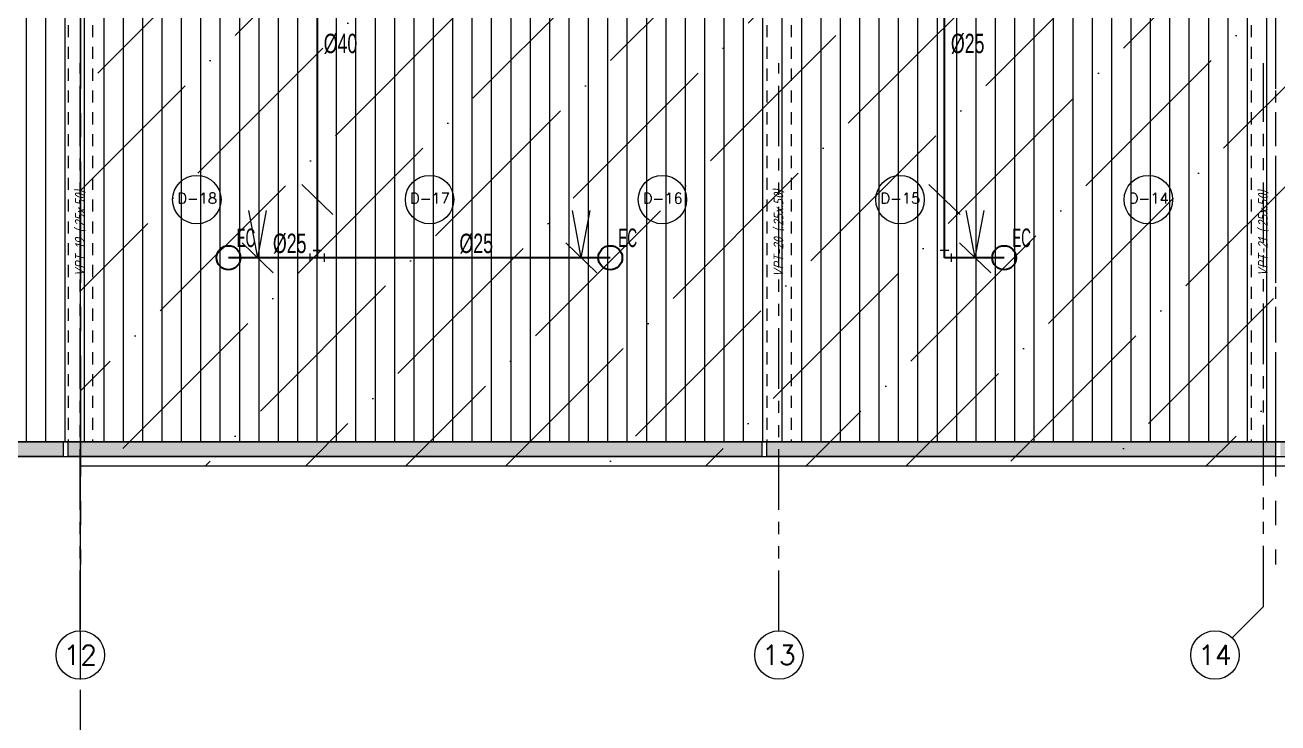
# Model space of a CAD drawing. Header units: millimetres. Extents: x 2085 to 2829, y 1347 to 1643.
# Drawn here: x 2183.02 to 2195.95, y 1440.19 to 1447.39 of the extents above; entities that cross this region are included whole.
import ezdxf
from ezdxf.enums import TextEntityAlignment as Align

# ---------------------------------------------------------------- set-up
doc = ezdxf.new("R2010")
doc.units = ezdxf.units.MM
for name, pattern in [('CENTER', [2, 1.25, -0.25, 0.25, -0.25]), ('DASHED2', [0.375, 0.25, -0.125]), ('HIDDEN', [0.375, 0.25, -0.125]), ('HIDDEN2', [0.1875, 0.125, -0.0625]), ('PHANTOM', [2.5, 1.25, -0.25, 0.25, -0.25, 0.25, -0.25]), ('PHANTOM2', [1.25, 0.625, -0.125, 0.125, -0.125, 0.125, -0.125])]:
    doc.linetypes.add(name, pattern=pattern)
doc.layers.get('0').update_dxf_attribs({"color": 251, "lineweight": 9})
for name, color, linetype, lineweight in [('000 SOS 911 - ACCESORIOS ACI', 3, 'Continuous', 20), ('000 SOS 911 ACCESORIOS', 3, 'Continuous', 20), ('000 SOS 911 ROCIADORES', 5, 'Continuous', 25), ('000 SOS 911 TEXTOS ACI', 7, 'Continuous', 9), ('000 SOS 911 TUBERIA ACI', 3, 'Continuous', 25), ('00_Grupo3S', 7, 'DASHED2', 0), ('A-EJES', 251, 'PHANTOM', 9), ('A-ESTRUCTURA-HATCH', 251, 'Continuous', 13), ('A-ESTRUCTURA-PLACAS', 251, 'Continuous', 13), ('A-ESTRUCTURA-VIGAS', 251, 'HIDDEN2', 13), ('A-HATCH', 251, 'Continuous', 9), ('A-LINEAS', 251, 'Continuous', 9), ('A-MUROS', 251, 'Continuous', 9), ('A-NUMERO ESTAC', 251, 'Continuous', 13), ('A-TEXTO-INDICACIONES', 251, 'Continuous', 13)]:
    doc.layers.add(name, color=color, linetype=linetype, lineweight=lineweight)
doc.layers.add('A-ETAPAS', color=251, linetype='Continuous', lineweight=9, plot=False)
doc.layers.add('A_50_Vigas Chata', color=251, linetype='HIDDEN', lineweight=13, plot=False)
doc.styles.add('APPIA -TEXTOS-GENERALES', font='isocp.shx', dxfattribs={"oblique": 15})
doc.styles.add('PIPE', font='ARIALN.TTF', dxfattribs={"width": 0.8})
doc.styles.add('ROMANS', font='romans.shx', dxfattribs={"width": 0.8})

# ---------------------------------------------------------------- blocks, each defined once
blk = doc.blocks.new('002')
at = {"layer": '000 SOS 911 ROCIADORES'}
blk.add_circle((2884.5061, 1470.1768, 0), 0.0952, dxfattribs=at)
at = {"layer": '000 SOS 911 ROCIADORES', "color": 5, "style": 'PIPE', "width": 0.641273}
blk.add_text('EC', height=0.14693, dxfattribs=at).set_placement((2884.5692, 1470.2615, 0), (2884.7191, 1470.2615, 0), align=Align.FIT)
blk = doc.blocks.new('003')
at = {"layer": '000 SOS 911 ROCIADORES', "xscale": 1.3, "yscale": 1.3, "zscale": 1.3}
blk.add_blockref('002', (-841.839, -416.766, 0), dxfattribs=at)
blk = doc.blocks.new('007')
at = {"layer": '000 SOS 911 - ACCESORIOS ACI'}
for q in [(26830.838, -4054.765, 0), (26831.022, -4054.765, 0)]:
    blk.add_line((26830.93, -4055.252, 0), q, dxfattribs=at)
blk = doc.blocks.new('ACCS.ELBOW.90')
at = {"layer": '000 SOS 911 - ACCESORIOS ACI', "color": 100}
for p, q in [((0.098, 0.168), (-0.098, 0.168)), ((0.168, -0.098), (0.168, 0.098))]:
    blk.add_line(p, q, dxfattribs=at)
at = {"layer": '000 SOS 911 - ACCESORIOS ACI', "color": 9}
for p in [(0, 0.168), (0.168, 0)]:
    blk.add_line(p, (0, 0), dxfattribs=at)
blk = doc.blocks.new('EST P2')
at = {"layer": 'A-ESTRUCTURA-HATCH'}
h = blk.add_hatch(color=256, dxfattribs=at)
h.dxf.hatch_style = 1
h.paths.add_polyline_path([(-19.425, 5.95), (-23.374, 5.95), (-23.374, 5), (-25.49, 5), (-25.49, 4.85), (-23.224, 4.85), (-23.224, 5.75), (-19.575, 5.75), (-19.575, 4.85), (-18.03, 4.85), (-18.03, 5), (-19.425, 5)])
h.paths.add_polyline_path([(-25.54, 5), (-32.4, 5), (-32.4, 4.85), (-25.54, 4.85)])
h.paths.add_polyline_path([(-32.45, 5), (-39.91, 5), (-39.91, 4.85), (-32.45, 4.85)])
h.paths.add_polyline_path([(-39.96, 5), (-44.735, 5), (-44.735, 4.85), (-39.96, 4.85)])
h.paths.add_polyline_path([(-44.785, 5.05), (-45.035, 5.05), (-45.035, 0.15), (-47.24, 0.15), (-47.24, -0.15), (-44.785, -0.15)])
h.paths.add_polyline_path([(-46.99, -0.2), (-47.24, -0.2), (-47.24, -6.1), (-46.99, -6.1)])
h.paths.add_polyline_path([(-46.99, -6.15), (-47.24, -6.15), (-47.24, -11.4), (-46.99, -11.4)])
h.paths.add_polyline_path([(-39.96, -11.15), (-46.94, -11.15), (-46.94, -11.3), (-39.96, -11.3)])
h.paths.add_polyline_path([(-32.45, -11.15), (-39.91, -11.15), (-39.91, -11.3), (-32.45, -11.3)])
h.paths.add_polyline_path([(-25.54, -11.15), (-32.4, -11.15), (-32.4, -11.3), (-25.54, -11.3)])
h.paths.add_polyline_path([(-18.03, -11.15), (-25.49, -11.15), (-25.49, -11.3), (-18.03, -11.3)])
h.paths.add_polyline_path([(-11.12, -11.15), (-17.98, -11.15), (-17.98, -11.3), (-11.12, -11.3)])
h.paths.add_polyline_path([(-3.61, -11.15), (-11.07, -11.15), (-11.07, -11.3), (-3.61, -11.3)])
h.paths.add_polyline_path([(3.6, -11.15), (-3.56, -11.15), (-3.56, -11.3), (3.6, -11.3)])
h.paths.add_polyline_path([(12.2, -11.15), (3.65, -11.15), (3.65, -11.3), (12.2, -11.3)])
h.paths.add_polyline_path([(18.02, -11.15), (12.25, -11.15), (12.25, -11.3), (18.02, -11.3)])
h.paths.add_polyline_path([(23.02, -11.15), (18.07, -11.15), (18.07, -11.3), (23.02, -11.3)])
h.paths.add_polyline_path([(30.23, -11.15), (23.07, -11.15), (23.07, -11.3), (30.23, -11.3)])
h.paths.add_polyline_path([(35.53, -11.15), (30.28, -11.15), (30.28, -11.3), (35.53, -11.3)])
h.paths.add_polyline_path([(43.04, -11.15), (35.58, -11.15), (35.58, -11.3), (43.04, -11.3)])
h.paths.add_polyline_path([(49.95, -11.15), (43.09, -11.15), (43.09, -11.3), (49.95, -11.3)])
h.paths.add_polyline_path([(57.46, -11.15), (50, -11.15), (50, -11.3), (57.46, -11.3)])
h.paths.add_polyline_path([(64.37, -11.15), (57.51, -11.15), (57.51, -11.3), (64.37, -11.3)])
h.paths.add_polyline_path([(71.88, -11.15), (64.42, -11.15), (64.42, -11.3), (71.88, -11.3)])
h.paths.add_polyline_path([(59.801, -0.15), (60.001, -0.15, -0.616916), (65.272, 2.496), (65.272, -0.15), (65.422, -0.15), (65.422, 2.378, -0.221665), (66.601, -0.15), (66.801, -0.15, 0.99999)], flags=0)
h.paths.add_polyline_path([(72.801, -0.15), (73.001, -0.15, 1), (53.601, -0.15), (53.801, -0.15, -1)])
h.paths.add_polyline_path([(53.376, 5), (51.865, 5), (51.865, 4.85), (53.376, 4.85)])
h.paths.add_polyline_path([(51.865, 5), (47.915, 5), (47.915, -0.15), (50.25, -0.15), (50.25, 0), (48.065, 0), (48.065, 2.05), (50.015, 2.05), (50.015, 2.2), (48.065, 2.2), (48.065, 4.85), (51.715, 4.85), (51.715, 1.9), (51.865, 1.9), (51.865, 4.85), (51.865, 4.85)])
h.paths.add_polyline_path([(47.865, 5), (43.09, 5), (43.09, 4.85), (47.865, 4.85)])
h.paths.add_polyline_path([(43.04, 5), (35.58, 5), (35.58, 4.85), (43.04, 4.85)])
h.paths.add_polyline_path([(32.726, 5.95), (28.776, 5.95), (28.776, 5), (23.07, 5), (23.07, 4.85), (28.926, 4.85), (28.926, 5.75), (32.576, 5.75), (32.576, 4.85), (35.53, 4.85), (35.53, 5), (32.726, 5)])
h.paths.add_polyline_path([(23.02, 5), (18.07, 5), (18.07, 4.85), (23.02, 4.85)])
h.paths.add_polyline_path([(18.02, 5), (12.25, 5), (12.25, 4.85), (18.02, 4.85)])
h.paths.add_polyline_path([(12.2, 5), (5.876, 5), (5.876, 4.85), (12.2, 4.85)])
h.paths.add_polyline_path([(3.775, 5), (-3.56, 5), (-3.56, 4.85), (-0.175, 4.85), (-0.175, -0.151), (1.925, -0.151), (1.925, 0), (-0.025, 0), (-0.025, 2.05), (3.775, 2.05), (3.775, 2.2), (-0.025, 2.2), (-0.025, 4.85), (3.625, 4.85), (3.625, 3.2), (3.775, 3.2)])
h.paths.add_polyline_path([(-3.61, 5), (-11.07, 5), (-11.07, 4.85), (-3.61, 4.85)])
h.paths.add_polyline_path([(-11.12, 5), (-17.98, 5), (-17.98, 4.85), (-11.12, 4.85)])
at = {"layer": 'A-ESTRUCTURA-PLACAS'}
for points in [[(23.02, -11.3), (18.07, -11.3), (18.07, -11.15), (23.02, -11.15)], [(30.23, -11.3), (23.07, -11.3), (23.07, -11.15), (30.23, -11.15)], [(30.28, -11.15), (35.53, -11.15), (35.53, -11.3), (30.28, -11.3)]]:
    blk.add_lwpolyline(points, close=True, dxfattribs=at)
at = {"layer": 'A-ESTRUCTURA-VIGAS'}
for points in [[(23.07, -6.85), (23.07, -11.15)], [(23.32, -6.85), (23.32, -11.15)], [(30.28, -6.85), (30.28, -11.15)], [(30.53, -6.85), (30.53, -11.15)], [(35.28, -6.85), (35.28, -11.15)], [(35.53, -6.85), (35.53, -11.15)]]:
    blk.add_lwpolyline(points, dxfattribs=at)
at = {"layer": 'A_50_Vigas Chata', "char_height": 0.1, "attachment_point": 5, "rotation": 90, "style": 'APPIA -TEXTOS-GENERALES'}
for s, insert in [('VPT-19 (.25x.50)', (23.195, -9)), ('VPT-20 (.25x.50)', (30.405, -9)), ('VPT-21 (.25x.50)', (35.405, -9))]:
    blk.add_mtext(s, dxfattribs=dict(at, insert=insert))
blk = doc.blocks.new('EJES 1P')
at = {"layer": 'A-EJES', "linetype": 'PHANTOM2'}
blk.add_line((80.091, -18.221), (80.414, -17.898), dxfattribs=at)
for points in [[(68.204, -18.151), (68.204, -12.292)], [(75.414, -18.151), (75.414, -12.292)], [(80.414, -17.898), (80.414, -12.292)]]:
    blk.add_lwpolyline(points, dxfattribs=at)
at = {"layer": 'A-EJES', "linetype": 'Continuous'}
for centre in [(68.204, -18.398), (75.414, -18.398), (79.914, -18.398)]:
    blk.add_circle(centre, 0.25, dxfattribs=at)
at = {"layer": 'A-EJES', "linetype": 'Continuous', "style": 'ROMANS'}
for s, p in [('12', (68.204, -18.398)), ('13', (75.414, -18.398)), ('14', (79.914, -18.398))]:
    blk.add_text(s, height=0.2, dxfattribs=at).set_placement(p, align=Align.MIDDLE_CENTER)
blk = doc.blocks.new('EJE')
at = {"linetype": 'Continuous'}
blk.add_circle((0, 0), 0.5, dxfattribs=at)
at = {"layer": 'A-TEXTO-INDICACIONES', "style": 'ROMANS'}
blk.add_attdef('EJE', text='', height=0.22, rotation=0, dxfattribs=at).set_placement((0.007, 0.028), align=Align.MIDDLE_CENTER)

msp = doc.modelspace()

# ---------------------------------------------------------------- hatches: boundary and pattern name
h = msp.add_hatch()
h.set_pattern_fill('ANSI36', color=4, scale=0.23)
h.set_pattern_definition([(45, (-12.33495, -80), (0.38727355, 1.420003), [1.825625, -0.365125, 0, -0.365125])])
h.paths.add_polyline_path([(2232.271, 1459.288), (2183.586, 1459.288), (2183.586, 1442.838), (2232.271, 1442.838)])
at = {"layer": 'A-HATCH'}
h = msp.add_hatch(dxfattribs=at)
h.set_pattern_fill('_USER', color=256, scale=0.2, angle=90, pattern_type=0)
h.set_pattern_definition([(90, (2203.43017, 1451.08656), (-0.2, 1e-17), [])])
h.paths.add_polyline_path([(2171.5, 1459.088), (2171.5, 1443.088), (2203.18, 1443.088), (2203.18, 1459.088)])

# ---------------------------------------------------------------- linework, layer by layer
msp.add_lwpolyline([(2183.586, 1459.288), (2232.271, 1459.288), (2232.271, 1442.838), (2183.586, 1442.838)], close=True)
at = {"color": 4}
msp.add_lwpolyline([(2183.586, 1459.288), (2232.271, 1459.288), (2232.271, 1442.838), (2183.586, 1442.838)], close=True, dxfattribs=at)
at = {"layer": '000 SOS 911 - ACCESORIOS ACI'}
for p, q in [((2186.191, 1445.433), (2185.87, 1445.744)), ((2192.664, 1445.433), (2192.344, 1445.744)), ((2185.576, 1444.832), (2185.255, 1445.143)), ((2188.916, 1444.832), (2188.595, 1445.143)), ((2192.981, 1444.832), (2192.66, 1445.143))]:
    msp.add_line(p, q, dxfattribs=at)
at = {"layer": '000 SOS 911 TUBERIA ACI'}
for points in [[(2186.03, 1457.138), (2186.03, 1444.988)], [(2192.504, 1444.988), (2192.504, 1457.138)], [(2189.055, 1444.988), (2185.115, 1444.988)], [(2193.121, 1444.988), (2192.504, 1444.988)]]:
    msp.add_lwpolyline(points, dxfattribs=at)
at = {"layer": '00_Grupo3S', "color": 2, "ltscale": 5}
msp.add_lwpolyline([(2156.906, 1643.032), (2183.584, 1643.032), (2183.584, 1347.191), (2156.906, 1347.191)], close=True, dxfattribs=at)
at = {"layer": 'A-ETAPAS', "linetype": 'CENTER'}
for p, q in [((2183.585, 1465.13), (2183.585, 1440.639)), ((2195.92, 1463.98), (2195.92, 1441.825))]:
    msp.add_line(p, q, dxfattribs=at)
at = {"layer": 'A-ETAPAS', "color": 4, "linetype": 'CENTER'}
msp.add_line((2183.586, 1463.98), (2183.586, 1441.825), dxfattribs=at)
at = {"layer": 'A-LINEAS'}
msp.add_lwpolyline([(2171.5, 1459.088), (2171.5, 1443.088), (2203.18, 1443.088), (2203.18, 1459.088)], close=True, dxfattribs=at)
at = {"layer": 'A-MUROS'}
for p, q in [((2232.266, 1443.088), (2113.4, 1443.088)), ((2113.4, 1442.938), (2232.266, 1442.938))]:
    msp.add_line(p, q, dxfattribs=at)

# ---------------------------------------------------------------- block references
for name, p in [('EJES 1P', (2115.381, 1459.288)), ('EST P2', (2160.39, 1454.238))]:
    msp.add_blockref(name, p)
at = {"layer": '000 SOS 911 - ACCESORIOS ACI'}
for p, xscale, yscale, zscale, rotation in [((2186.03, 1444.988), -0.4394526855468783, 0.4394526855468736, 0.4394526855468736, 359.9974143215402), ((2186.03, 1444.988), 0.4394526855468784, 0.4394526855468784, 0.4394526855468784, 0.002585678459824784), ((2192.504, 1444.988), 0.4394526855468784, 0.4394526855468784, 0.4394526855468784, 0.002585678459824784)]:
    msp.add_blockref('ACCS.ELBOW.90', p, dxfattribs=dict(at, xscale=xscale, yscale=yscale, zscale=zscale, rotation=rotation))
at = {"layer": '000 SOS 911 ACCESORIOS'}
for p in [(-24645.514, 5500.24, 0), (-24642.174, 5500.24, 0), (-24638.109, 5500.24, 0)]:
    msp.add_blockref('007', p, dxfattribs=at)
at = {"layer": '000 SOS 911 ROCIADORES'}
for p in [(-722.904, -49.476), (-722.904, -49.476), (-718.964, -49.476), (-718.964, -49.476), (-714.899, -49.476)]:
    msp.add_blockref('003', p, dxfattribs=at)
at = {"layer": 'A-NUMERO ESTAC', "xscale": 0.5, "yscale": 0.5, "zscale": 0.5}
for p, values in [((2184.788, 1445.587), {'EJE': 'D-18'}), ((2187.19, 1445.587), {'EJE': 'D-17'}), ((2189.593, 1445.587, 0), {'EJE': 'D-16'}), ((2192.045, 1445.587, 0), {'EJE': 'D-15'}), ((2194.608, 1445.587, 0), {'EJE': 'D-14'})]:
    msp.add_blockref('EJE', p, dxfattribs=at).add_auto_attribs(values)

# ---------------------------------------------------------------- texts
at = {"layer": '000 SOS 911 TEXTOS ACI', "char_height": 0.2, "attachment_point": 1, "style": 'PIPE'}
for s, insert in [('%%C40', (2186.097, 1447.298, 0)), ('%%C25', (2192.57, 1447.298, 0)), ('%%C25', (2185.573, 1445.236, 0)), ('%%C25', (2187.498, 1445.236, 0))]:
    msp.add_mtext_dynamic_manual_height_columns(s, width=0.551, gutter_width=1.915, heights=[0.0124], dxfattribs=dict(at, insert=insert))

doc.saveas('drawing.dxf')
